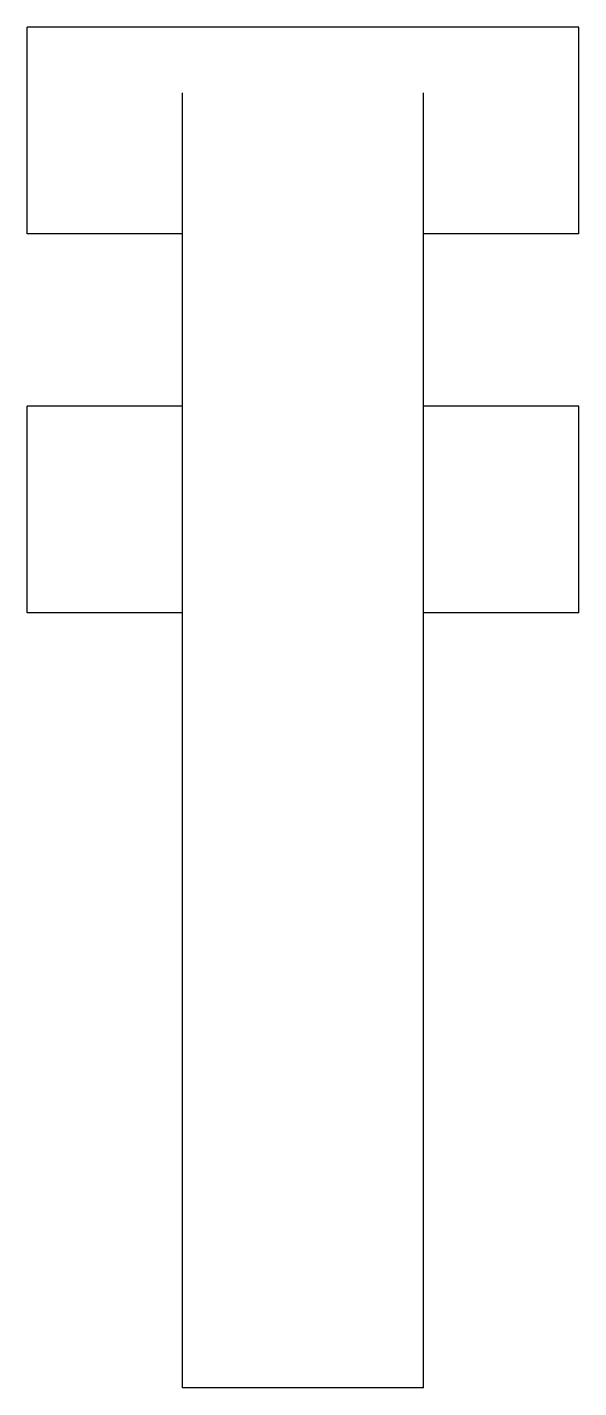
# Model space of a CAD drawing. Header units: metres. Extents: x -8 to 8, y -25.5 to 14.
import ezdxf

# ---------------------------------------------------------------- set-up
doc = ezdxf.new("R2010")
doc.units = ezdxf.units.M

msp = doc.modelspace()

# ---------------------------------------------------------------- linework, layer by layer
for points in [[(8, 14), (7.68, 14), (7.36, 14), (7.04, 14), (6.72, 14), (6.4, 14), (6.08, 14), (5.76, 14), (5.44, 14), (5.12, 14), (4.8, 14), (4.48, 14), (4.16, 14), (3.84, 14), (3.52, 14), (3.2, 14), (2.88, 14), (2.56, 14), (2.24, 14), (1.92, 14), (1.6, 14), (1.28, 14), (0.96, 14), (0.64, 14), (0.32, 14), (0, 14), (-0.32, 14), (-0.64, 14), (-0.96, 14), (-1.28, 14), (-1.6, 14), (-1.92, 14), (-2.24, 14), (-2.56, 14), (-2.88, 14), (-3.2, 14), (-3.52, 14), (-3.84, 14), (-4.16, 14), (-4.48, 14), (-4.8, 14), (-5.12, 14), (-5.44, 14), (-5.76, 14), (-6.08, 14), (-6.4, 14), (-6.72, 14), (-7.04, 14), (-7.36, 14), (-7.68, 14), (-8, 14)], [(-8, 11), (-8, 11.094), (-8, 11.188), (-8, 11.282), (-8, 11.376), (-8, 11.469), (-8, 11.561), (-8, 11.654), (-8, 11.745), (-8, 11.836), (-8, 11.926), (-8, 12.016), (-8, 12.103), (-8, 12.19), (-8, 12.277), (-8, 12.361), (-8, 12.443), (-8, 12.525), (-8, 12.607), (-8, 12.684), (-8, 12.761), (-8, 12.838), (-8, 12.911), (-8, 12.981), (-8, 13.051), (-8, 13.121), (-8, 13.184), (-8, 13.247), (-8, 13.31), (-8, 13.369), (-8, 13.423), (-8, 13.478), (-8, 13.532), (-8, 13.579), (-8, 13.625), (-8, 13.67), (-8, 13.713), (-8, 13.749), (-8, 13.785), (-8, 13.821), (-8, 13.85), (-8, 13.876), (-8, 13.902), (-8, 13.927), (-8, 13.943), (-8, 13.959), (-8, 13.974), (-8, 13.984), (-8, 13.989), (-8, 13.995), (-8, 14)], [(8, 11), (8, 11.094), (8, 11.188), (8, 11.282), (8, 11.376), (8, 11.469), (8, 11.561), (8, 11.654), (8, 11.745), (8, 11.836), (8, 11.926), (8, 12.016), (8, 12.103), (8, 12.19), (8, 12.277), (8, 12.361), (8, 12.443), (8, 12.525), (8, 12.607), (8, 12.684), (8, 12.761), (8, 12.838), (8, 12.911), (8, 12.981), (8, 13.051), (8, 13.121), (8, 13.184), (8, 13.247), (8, 13.31), (8, 13.369), (8, 13.423), (8, 13.478), (8, 13.532), (8, 13.579), (8, 13.625), (8, 13.67), (8, 13.713), (8, 13.749), (8, 13.785), (8, 13.821), (8, 13.85), (8, 13.876), (8, 13.902), (8, 13.927), (8, 13.943), (8, 13.959), (8, 13.974), (8, 13.984), (8, 13.989), (8, 13.995), (8, 14)], [(-3.5, 2.545), (-3.5, 2.736), (-3.5, 2.927), (-3.5, 3.118), (-3.5, 3.309), (-3.5, 3.5), (-3.5, 3.691), (-3.5, 3.882), (-3.5, 4.073), (-3.5, 4.264), (-3.5, 4.455), (-3.5, 4.645), (-3.5, 4.836), (-3.5, 5.027), (-3.5, 5.218), (-3.5, 5.409), (-3.5, 5.6), (-3.5, 5.791), (-3.5, 5.982), (-3.5, 6.173), (-3.5, 6.364), (-3.5, 6.555), (-3.5, 6.745), (-3.5, 6.936), (-3.5, 7.127), (-3.5, 7.318), (-3.5, 7.509), (-3.5, 7.7), (-3.5, 7.891), (-3.5, 8.082), (-3.5, 8.273), (-3.5, 8.464), (-3.5, 8.655), (-3.5, 8.845), (-3.5, 9.036), (-3.5, 9.227), (-3.5, 9.418), (-3.5, 9.609), (-3.5, 9.8), (-3.5, 9.991), (-3.5, 10.182), (-3.5, 10.373), (-3.5, 10.564), (-3.5, 10.755), (-3.5, 10.945), (-3.5, 11.136), (-3.5, 11.327), (-3.5, 11.518), (-3.5, 11.709), (-3.5, 11.9), (-3.5, 12.091)], [(3.5, 2.545), (3.5, 2.736), (3.5, 2.927), (3.5, 3.118), (3.5, 3.309), (3.5, 3.5), (3.5, 3.691), (3.5, 3.882), (3.5, 4.073), (3.5, 4.264), (3.5, 4.455), (3.5, 4.645), (3.5, 4.836), (3.5, 5.027), (3.5, 5.218), (3.5, 5.409), (3.5, 5.6), (3.5, 5.791), (3.5, 5.982), (3.5, 6.173), (3.5, 6.364), (3.5, 6.555), (3.5, 6.745), (3.5, 6.936), (3.5, 7.127), (3.5, 7.318), (3.5, 7.509), (3.5, 7.7), (3.5, 7.891), (3.5, 8.082), (3.5, 8.273), (3.5, 8.464), (3.5, 8.655), (3.5, 8.845), (3.5, 9.036), (3.5, 9.227), (3.5, 9.418), (3.5, 9.609), (3.5, 9.8), (3.5, 9.991), (3.5, 10.182), (3.5, 10.373), (3.5, 10.564), (3.5, 10.755), (3.5, 10.945), (3.5, 11.136), (3.5, 11.327), (3.5, 11.518), (3.5, 11.709), (3.5, 11.9), (3.5, 12.091)], [(-8, 8), (-8, 8.005), (-8, 8.011), (-8, 8.016), (-8, 8.026), (-8, 8.041), (-8, 8.057), (-8, 8.073), (-8, 8.098), (-8, 8.124), (-8, 8.15), (-8, 8.179), (-8, 8.215), (-8, 8.251), (-8, 8.287), (-8, 8.33), (-8, 8.375), (-8, 8.421), (-8, 8.468), (-8, 8.522), (-8, 8.577), (-8, 8.631), (-8, 8.69), (-8, 8.753), (-8, 8.816), (-8, 8.879), (-8, 8.949), (-8, 9.019), (-8, 9.089), (-8, 9.162), (-8, 9.239), (-8, 9.316), (-8, 9.393), (-8, 9.475), (-8, 9.557), (-8, 9.639), (-8, 9.723), (-8, 9.81), (-8, 9.897), (-8, 9.984), (-8, 10.074), (-8, 10.164), (-8, 10.255), (-8, 10.346), (-8, 10.439), (-8, 10.531), (-8, 10.624), (-8, 10.718), (-8, 10.812), (-8, 10.906), (-8, 11)], [(8, 8), (8, 8.005), (8, 8.011), (8, 8.016), (8, 8.026), (8, 8.041), (8, 8.057), (8, 8.073), (8, 8.098), (8, 8.124), (8, 8.15), (8, 8.179), (8, 8.215), (8, 8.251), (8, 8.287), (8, 8.33), (8, 8.375), (8, 8.421), (8, 8.468), (8, 8.522), (8, 8.577), (8, 8.631), (8, 8.69), (8, 8.753), (8, 8.816), (8, 8.879), (8, 8.949), (8, 9.019), (8, 9.089), (8, 9.162), (8, 9.239), (8, 9.316), (8, 9.393), (8, 9.475), (8, 9.557), (8, 9.639), (8, 9.723), (8, 9.81), (8, 9.897), (8, 9.984), (8, 10.074), (8, 10.164), (8, 10.255), (8, 10.346), (8, 10.439), (8, 10.531), (8, 10.624), (8, 10.718), (8, 10.812), (8, 10.906), (8, 11)], [(-3.5, 8), (-3.59, 8), (-3.68, 8), (-3.77, 8), (-3.86, 8), (-3.95, 8), (-4.04, 8), (-4.13, 8), (-4.22, 8), (-4.31, 8), (-4.4, 8), (-4.49, 8), (-4.58, 8), (-4.67, 8), (-4.76, 8), (-4.85, 8), (-4.94, 8), (-5.03, 8), (-5.12, 8), (-5.21, 8), (-5.3, 8), (-5.39, 8), (-5.48, 8), (-5.57, 8), (-5.66, 8), (-5.75, 8), (-5.84, 8), (-5.93, 8), (-6.02, 8), (-6.11, 8), (-6.2, 8), (-6.29, 8), (-6.38, 8), (-6.47, 8), (-6.56, 8), (-6.65, 8), (-6.74, 8), (-6.83, 8), (-6.92, 8), (-7.01, 8), (-7.1, 8), (-7.19, 8), (-7.28, 8), (-7.37, 8), (-7.46, 8), (-7.55, 8), (-7.64, 8), (-7.73, 8), (-7.82, 8), (-7.91, 8), (-8, 8)], [(8, 8), (7.91, 8), (7.82, 8), (7.73, 8), (7.64, 8), (7.55, 8), (7.46, 8), (7.37, 8), (7.28, 8), (7.19, 8), (7.1, 8), (7.01, 8), (6.92, 8), (6.83, 8), (6.74, 8), (6.65, 8), (6.56, 8), (6.47, 8), (6.38, 8), (6.29, 8), (6.2, 8), (6.11, 8), (6.02, 8), (5.93, 8), (5.84, 8), (5.75, 8), (5.66, 8), (5.57, 8), (5.48, 8), (5.39, 8), (5.3, 8), (5.21, 8), (5.12, 8), (5.03, 8), (4.94, 8), (4.85, 8), (4.76, 8), (4.67, 8), (4.58, 8), (4.49, 8), (4.4, 8), (4.31, 8), (4.22, 8), (4.13, 8), (4.04, 8), (3.95, 8), (3.86, 8), (3.77, 8), (3.68, 8), (3.59, 8), (3.5, 8)], [(-3.5, 3), (-3.59, 3), (-3.68, 3), (-3.77, 3), (-3.86, 3), (-3.95, 3), (-4.04, 3), (-4.13, 3), (-4.22, 3), (-4.31, 3), (-4.4, 3), (-4.49, 3), (-4.58, 3), (-4.67, 3), (-4.76, 3), (-4.85, 3), (-4.94, 3), (-5.03, 3), (-5.12, 3), (-5.21, 3), (-5.3, 3), (-5.39, 3), (-5.48, 3), (-5.57, 3), (-5.66, 3), (-5.75, 3), (-5.84, 3), (-5.93, 3), (-6.02, 3), (-6.11, 3), (-6.2, 3), (-6.29, 3), (-6.38, 3), (-6.47, 3), (-6.56, 3), (-6.65, 3), (-6.74, 3), (-6.83, 3), (-6.92, 3), (-7.01, 3), (-7.1, 3), (-7.19, 3), (-7.28, 3), (-7.37, 3), (-7.46, 3), (-7.55, 3), (-7.64, 3), (-7.73, 3), (-7.82, 3), (-7.91, 3), (-8, 3)], [(-8, 0), (-8, 0.094), (-8, 0.188), (-8, 0.282), (-8, 0.376), (-8, 0.469), (-8, 0.561), (-8, 0.654), (-8, 0.745), (-8, 0.836), (-8, 0.926), (-8, 1.016), (-8, 1.103), (-8, 1.19), (-8, 1.277), (-8, 1.361), (-8, 1.443), (-8, 1.525), (-8, 1.607), (-8, 1.684), (-8, 1.761), (-8, 1.838), (-8, 1.911), (-8, 1.981), (-8, 2.051), (-8, 2.121), (-8, 2.184), (-8, 2.247), (-8, 2.31), (-8, 2.369), (-8, 2.423), (-8, 2.478), (-8, 2.532), (-8, 2.579), (-8, 2.625), (-8, 2.67), (-8, 2.713), (-8, 2.749), (-8, 2.785), (-8, 2.821), (-8, 2.85), (-8, 2.876), (-8, 2.902), (-8, 2.927), (-8, 2.943), (-8, 2.959), (-8, 2.974), (-8, 2.984), (-8, 2.989), (-8, 2.995), (-8, 3)], [(8, 3), (7.91, 3), (7.82, 3), (7.73, 3), (7.64, 3), (7.55, 3), (7.46, 3), (7.37, 3), (7.28, 3), (7.19, 3), (7.1, 3), (7.01, 3), (6.92, 3), (6.83, 3), (6.74, 3), (6.65, 3), (6.56, 3), (6.47, 3), (6.38, 3), (6.29, 3), (6.2, 3), (6.11, 3), (6.02, 3), (5.93, 3), (5.84, 3), (5.75, 3), (5.66, 3), (5.57, 3), (5.48, 3), (5.39, 3), (5.3, 3), (5.21, 3), (5.12, 3), (5.03, 3), (4.94, 3), (4.85, 3), (4.76, 3), (4.67, 3), (4.58, 3), (4.49, 3), (4.4, 3), (4.31, 3), (4.22, 3), (4.13, 3), (4.04, 3), (3.95, 3), (3.86, 3), (3.77, 3), (3.68, 3), (3.59, 3), (3.5, 3)], [(8, 0), (8, 0.094), (8, 0.188), (8, 0.282), (8, 0.376), (8, 0.469), (8, 0.561), (8, 0.654), (8, 0.745), (8, 0.836), (8, 0.926), (8, 1.016), (8, 1.103), (8, 1.19), (8, 1.277), (8, 1.361), (8, 1.443), (8, 1.525), (8, 1.607), (8, 1.684), (8, 1.761), (8, 1.838), (8, 1.911), (8, 1.981), (8, 2.051), (8, 2.121), (8, 2.184), (8, 2.247), (8, 2.31), (8, 2.369), (8, 2.423), (8, 2.478), (8, 2.532), (8, 2.579), (8, 2.625), (8, 2.67), (8, 2.713), (8, 2.749), (8, 2.785), (8, 2.821), (8, 2.85), (8, 2.876), (8, 2.902), (8, 2.927), (8, 2.943), (8, 2.959), (8, 2.974), (8, 2.984), (8, 2.989), (8, 2.995), (8, 3)], [(-3.5, -1.114), (-3.5, -1.04), (-3.5, -0.966), (-3.5, -0.892), (-3.5, -0.819), (-3.5, -0.744), (-3.5, -0.67), (-3.5, -0.596), (-3.5, -0.522), (-3.5, -0.448), (-3.5, -0.373), (-3.5, -0.299), (-3.5, -0.225), (-3.5, -0.15), (-3.5, -0.076), (-3.5, -0.001), (-3.5, 0.073), (-3.5, 0.148), (-3.5, 0.222), (-3.5, 0.296), (-3.5, 0.371), (-3.5, 0.445), (-3.5, 0.519), (-3.5, 0.594), (-3.5, 0.668), (-3.5, 0.742), (-3.5, 0.816), (-3.5, 0.89), (-3.5, 0.964), (-3.5, 1.037), (-3.5, 1.111), (-3.5, 1.184), (-3.5, 1.258), (-3.5, 1.331), (-3.5, 1.404), (-3.5, 1.477), (-3.5, 1.55), (-3.5, 1.622), (-3.5, 1.694), (-3.5, 1.767), (-3.5, 1.838), (-3.5, 1.91), (-3.5, 1.982), (-3.5, 2.053), (-3.5, 2.124), (-3.5, 2.195), (-3.5, 2.266), (-3.5, 2.336), (-3.5, 2.406), (-3.5, 2.476), (-3.5, 2.545)], [(3.5, -1.114), (3.5, -1.04), (3.5, -0.966), (3.5, -0.892), (3.5, -0.819), (3.5, -0.744), (3.5, -0.67), (3.5, -0.596), (3.5, -0.522), (3.5, -0.448), (3.5, -0.373), (3.5, -0.299), (3.5, -0.225), (3.5, -0.15), (3.5, -0.076), (3.5, -0.001), (3.5, 0.073), (3.5, 0.148), (3.5, 0.222), (3.5, 0.296), (3.5, 0.371), (3.5, 0.445), (3.5, 0.519), (3.5, 0.594), (3.5, 0.668), (3.5, 0.742), (3.5, 0.816), (3.5, 0.89), (3.5, 0.964), (3.5, 1.037), (3.5, 1.111), (3.5, 1.184), (3.5, 1.258), (3.5, 1.331), (3.5, 1.404), (3.5, 1.477), (3.5, 1.55), (3.5, 1.622), (3.5, 1.694), (3.5, 1.767), (3.5, 1.838), (3.5, 1.91), (3.5, 1.982), (3.5, 2.053), (3.5, 2.124), (3.5, 2.195), (3.5, 2.266), (3.5, 2.336), (3.5, 2.406), (3.5, 2.476), (3.5, 2.545)], [(-8, -3), (-8, -2.995), (-8, -2.989), (-8, -2.984), (-8, -2.974), (-8, -2.959), (-8, -2.943), (-8, -2.927), (-8, -2.902), (-8, -2.876), (-8, -2.85), (-8, -2.821), (-8, -2.785), (-8, -2.749), (-8, -2.713), (-8, -2.67), (-8, -2.625), (-8, -2.579), (-8, -2.532), (-8, -2.478), (-8, -2.423), (-8, -2.369), (-8, -2.31), (-8, -2.247), (-8, -2.184), (-8, -2.121), (-8, -2.051), (-8, -1.981), (-8, -1.911), (-8, -1.838), (-8, -1.761), (-8, -1.684), (-8, -1.607), (-8, -1.525), (-8, -1.443), (-8, -1.361), (-8, -1.277), (-8, -1.19), (-8, -1.103), (-8, -1.016), (-8, -0.926), (-8, -0.836), (-8, -0.745), (-8, -0.654), (-8, -0.561), (-8, -0.469), (-8, -0.376), (-8, -0.282), (-8, -0.188), (-8, -0.094), (-8, 0)], [(8, -3), (8, -2.995), (8, -2.989), (8, -2.984), (8, -2.974), (8, -2.959), (8, -2.943), (8, -2.927), (8, -2.902), (8, -2.876), (8, -2.85), (8, -2.821), (8, -2.785), (8, -2.749), (8, -2.713), (8, -2.67), (8, -2.625), (8, -2.579), (8, -2.532), (8, -2.478), (8, -2.423), (8, -2.369), (8, -2.31), (8, -2.247), (8, -2.184), (8, -2.121), (8, -2.051), (8, -1.981), (8, -1.911), (8, -1.838), (8, -1.761), (8, -1.684), (8, -1.607), (8, -1.525), (8, -1.443), (8, -1.361), (8, -1.277), (8, -1.19), (8, -1.103), (8, -1.016), (8, -0.926), (8, -0.836), (8, -0.745), (8, -0.654), (8, -0.561), (8, -0.469), (8, -0.376), (8, -0.282), (8, -0.188), (8, -0.094), (8, 0)], [(-3.5, -22.557), (-3.5, -22.128), (-3.5, -21.699), (-3.5, -21.27), (-3.5, -20.841), (-3.5, -20.413), (-3.5, -19.984), (-3.5, -19.555), (-3.5, -19.126), (-3.5, -18.697), (-3.5, -18.268), (-3.5, -17.839), (-3.5, -17.41), (-3.5, -16.982), (-3.5, -16.553), (-3.5, -16.124), (-3.5, -15.695), (-3.5, -15.266), (-3.5, -14.837), (-3.5, -14.408), (-3.5, -13.98), (-3.5, -13.551), (-3.5, -13.122), (-3.5, -12.693), (-3.5, -12.264), (-3.5, -11.835), (-3.5, -11.406), (-3.5, -10.978), (-3.5, -10.549), (-3.5, -10.12), (-3.5, -9.691), (-3.5, -9.262), (-3.5, -8.833), (-3.5, -8.404), (-3.5, -7.975), (-3.5, -7.547), (-3.5, -7.118), (-3.5, -6.689), (-3.5, -6.26), (-3.5, -5.831), (-3.5, -5.402), (-3.5, -4.973), (-3.5, -4.545), (-3.5, -4.116), (-3.5, -3.687), (-3.5, -3.258), (-3.5, -2.829), (-3.5, -2.4), (-3.5, -1.971), (-3.5, -1.542), (-3.5, -1.114)], [(3.5, -22.557), (3.5, -22.128), (3.5, -21.699), (3.5, -21.27), (3.5, -20.841), (3.5, -20.413), (3.5, -19.984), (3.5, -19.555), (3.5, -19.126), (3.5, -18.697), (3.5, -18.268), (3.5, -17.839), (3.5, -17.41), (3.5, -16.982), (3.5, -16.553), (3.5, -16.124), (3.5, -15.695), (3.5, -15.266), (3.5, -14.837), (3.5, -14.408), (3.5, -13.98), (3.5, -13.551), (3.5, -13.122), (3.5, -12.693), (3.5, -12.264), (3.5, -11.835), (3.5, -11.406), (3.5, -10.978), (3.5, -10.549), (3.5, -10.12), (3.5, -9.691), (3.5, -9.262), (3.5, -8.833), (3.5, -8.404), (3.5, -7.975), (3.5, -7.547), (3.5, -7.118), (3.5, -6.689), (3.5, -6.26), (3.5, -5.831), (3.5, -5.402), (3.5, -4.973), (3.5, -4.545), (3.5, -4.116), (3.5, -3.687), (3.5, -3.258), (3.5, -2.829), (3.5, -2.4), (3.5, -1.971), (3.5, -1.542), (3.5, -1.114)], [(-3.5, -3), (-3.59, -3), (-3.68, -3), (-3.77, -3), (-3.86, -3), (-3.95, -3), (-4.04, -3), (-4.13, -3), (-4.22, -3), (-4.31, -3), (-4.4, -3), (-4.49, -3), (-4.58, -3), (-4.67, -3), (-4.76, -3), (-4.85, -3), (-4.94, -3), (-5.03, -3), (-5.12, -3), (-5.21, -3), (-5.3, -3), (-5.39, -3), (-5.48, -3), (-5.57, -3), (-5.66, -3), (-5.75, -3), (-5.84, -3), (-5.93, -3), (-6.02, -3), (-6.11, -3), (-6.2, -3), (-6.29, -3), (-6.38, -3), (-6.47, -3), (-6.56, -3), (-6.65, -3), (-6.74, -3), (-6.83, -3), (-6.92, -3), (-7.01, -3), (-7.1, -3), (-7.19, -3), (-7.28, -3), (-7.37, -3), (-7.46, -3), (-7.55, -3), (-7.64, -3), (-7.73, -3), (-7.82, -3), (-7.91, -3), (-8, -3)], [(8, -3), (7.91, -3), (7.82, -3), (7.73, -3), (7.64, -3), (7.55, -3), (7.46, -3), (7.37, -3), (7.28, -3), (7.19, -3), (7.1, -3), (7.01, -3), (6.92, -3), (6.83, -3), (6.74, -3), (6.65, -3), (6.56, -3), (6.47, -3), (6.38, -3), (6.29, -3), (6.2, -3), (6.11, -3), (6.02, -3), (5.93, -3), (5.84, -3), (5.75, -3), (5.66, -3), (5.57, -3), (5.48, -3), (5.39, -3), (5.3, -3), (5.21, -3), (5.12, -3), (5.03, -3), (4.94, -3), (4.85, -3), (4.76, -3), (4.67, -3), (4.58, -3), (4.49, -3), (4.4, -3), (4.31, -3), (4.22, -3), (4.13, -3), (4.04, -3), (3.95, -3), (3.86, -3), (3.77, -3), (3.68, -3), (3.59, -3), (3.5, -3)], [(-3.5, -25.5), (-3.5, -25.495), (-3.5, -25.49), (-3.5, -25.485), (-3.5, -25.476), (-3.5, -25.461), (-3.5, -25.446), (-3.5, -25.431), (-3.5, -25.408), (-3.5, -25.383), (-3.5, -25.359), (-3.5, -25.331), (-3.5, -25.297), (-3.5, -25.263), (-3.5, -25.229), (-3.5, -25.189), (-3.5, -25.145), (-3.5, -25.102), (-3.5, -25.057), (-3.5, -25.006), (-3.5, -24.954), (-3.5, -24.902), (-3.5, -24.845), (-3.5, -24.785), (-3.5, -24.725), (-3.5, -24.664), (-3.5, -24.597), (-3.5, -24.529), (-3.5, -24.461), (-3.5, -24.391), (-3.5, -24.316), (-3.5, -24.241), (-3.5, -24.167), (-3.5, -24.087), (-3.5, -24.006), (-3.5, -23.925), (-3.5, -23.843), (-3.5, -23.757), (-3.5, -23.671), (-3.5, -23.585), (-3.5, -23.496), (-3.5, -23.405), (-3.5, -23.315), (-3.5, -23.224), (-3.5, -23.13), (-3.5, -23.036), (-3.5, -22.942), (-3.5, -22.846), (-3.5, -22.75), (-3.5, -22.653), (-3.5, -22.557)], [(3.5, -25.5), (3.5, -25.495), (3.5, -25.49), (3.5, -25.485), (3.5, -25.476), (3.5, -25.461), (3.5, -25.446), (3.5, -25.431), (3.5, -25.408), (3.5, -25.383), (3.5, -25.359), (3.5, -25.331), (3.5, -25.297), (3.5, -25.263), (3.5, -25.229), (3.5, -25.189), (3.5, -25.145), (3.5, -25.102), (3.5, -25.057), (3.5, -25.006), (3.5, -24.954), (3.5, -24.902), (3.5, -24.845), (3.5, -24.785), (3.5, -24.725), (3.5, -24.664), (3.5, -24.597), (3.5, -24.529), (3.5, -24.461), (3.5, -24.391), (3.5, -24.316), (3.5, -24.241), (3.5, -24.167), (3.5, -24.087), (3.5, -24.006), (3.5, -23.925), (3.5, -23.843), (3.5, -23.757), (3.5, -23.671), (3.5, -23.585), (3.5, -23.496), (3.5, -23.405), (3.5, -23.315), (3.5, -23.224), (3.5, -23.13), (3.5, -23.036), (3.5, -22.942), (3.5, -22.846), (3.5, -22.75), (3.5, -22.653), (3.5, -22.557)], [(3.5, -25.5), (3.36, -25.5), (3.22, -25.5), (3.08, -25.5), (2.94, -25.5), (2.8, -25.5), (2.66, -25.5), (2.52, -25.5), (2.38, -25.5), (2.24, -25.5), (2.1, -25.5), (1.96, -25.5), (1.82, -25.5), (1.68, -25.5), (1.54, -25.5), (1.4, -25.5), (1.26, -25.5), (1.12, -25.5), (0.98, -25.5), (0.84, -25.5), (0.7, -25.5), (0.56, -25.5), (0.42, -25.5), (0.28, -25.5), (0.14, -25.5), (0, -25.5), (-0.14, -25.5), (-0.28, -25.5), (-0.42, -25.5), (-0.56, -25.5), (-0.7, -25.5), (-0.84, -25.5), (-0.98, -25.5), (-1.12, -25.5), (-1.26, -25.5), (-1.4, -25.5), (-1.54, -25.5), (-1.68, -25.5), (-1.82, -25.5), (-1.96, -25.5), (-2.1, -25.5), (-2.24, -25.5), (-2.38, -25.5), (-2.52, -25.5), (-2.66, -25.5), (-2.8, -25.5), (-2.94, -25.5), (-3.08, -25.5), (-3.22, -25.5), (-3.36, -25.5), (-3.5, -25.5)]]:
    msp.add_lwpolyline(points)

doc.saveas('drawing.dxf')
